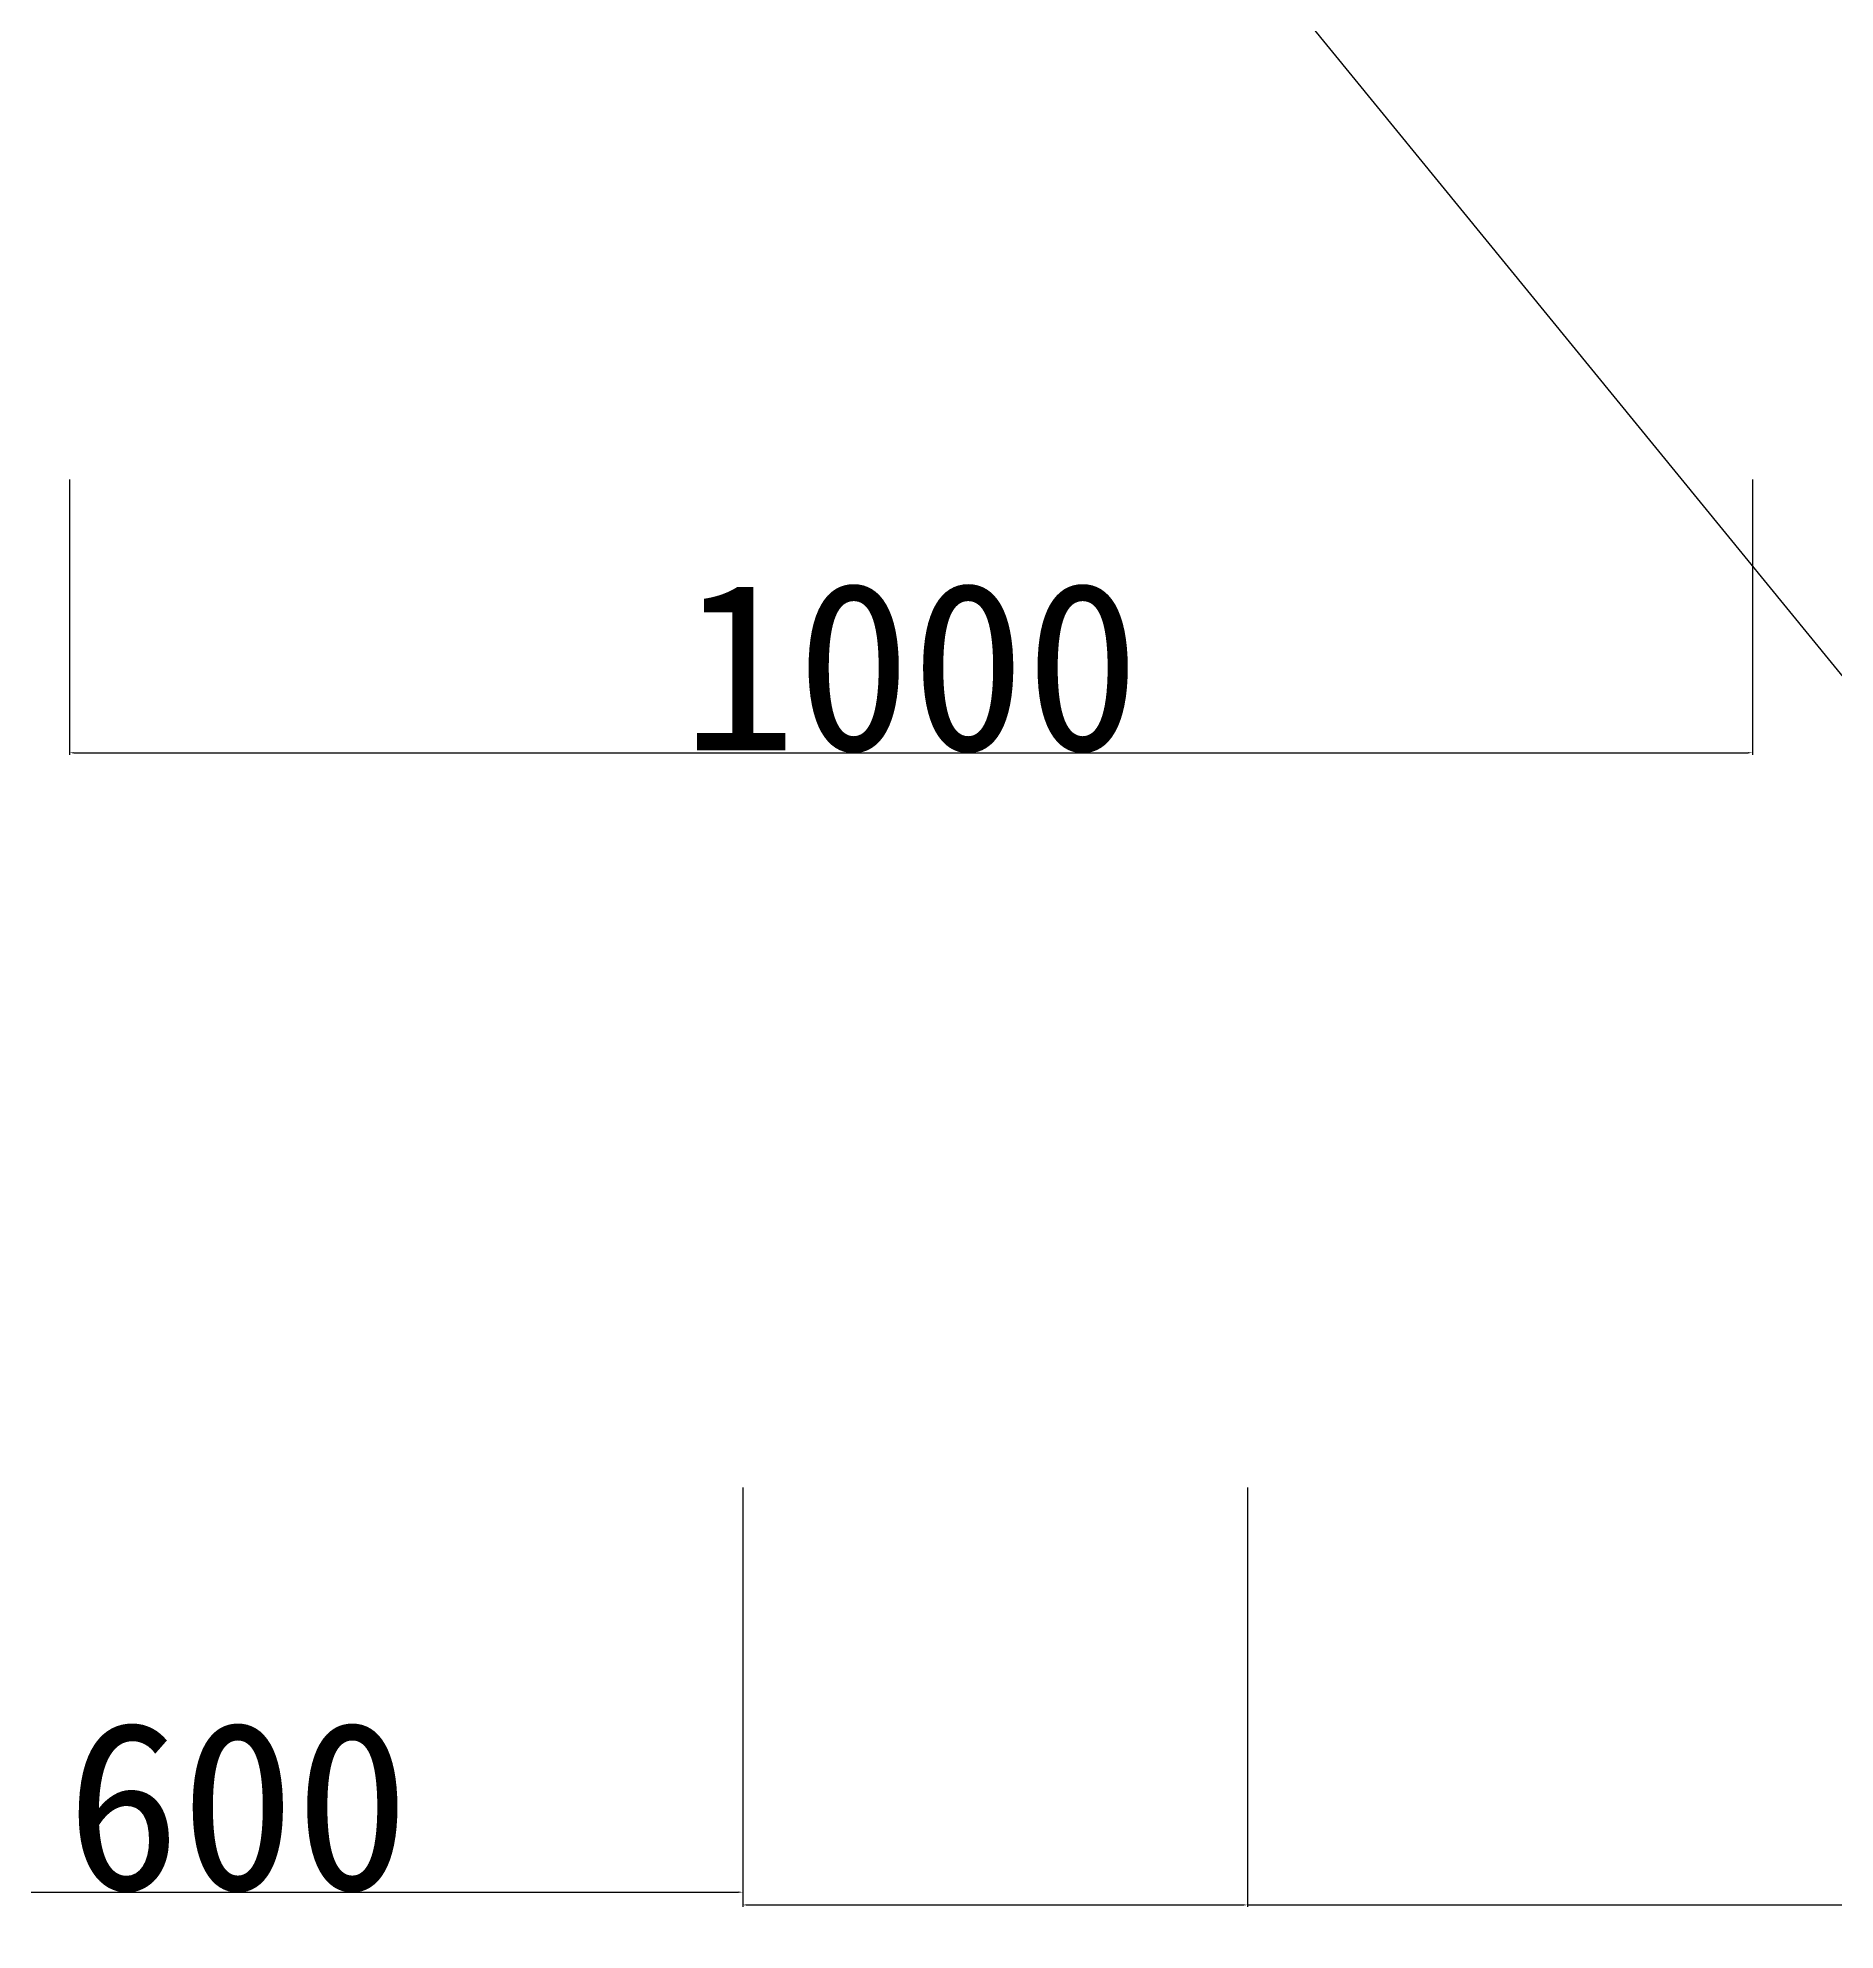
# Model space of a CAD drawing. Extents: x 537 to 24606, y 10245 to 27150.
# Drawn here: x 6162 to 7230, y 24228 to 25353 of the extents above; entities that cross this region are included whole.
import ezdxf

# ---------------------------------------------------------------- set-up
doc = ezdxf.new("R2010")
doc.units = 0
doc.layers.get('DEFPOINTS').update_dxf_attribs({"linetype": 'CONTINUOUS'})
doc.layers.add('标注', color=5, linetype='CONTINUOUS')
doc.styles.get("Standard").update_dxf_attribs({"font": '', "height": 100})
doc.styles.get('STANDARD').set_extended_font_data('KaiTi_GB2312')
doc.dimstyles.new('ISO-25', dxfattribs={"dimtxt": 2.5, "dimasz": 2.5, "dimexe": 1.25, "dimexo": 0.625, "dimtad": 1, "dimtxsty": 'STANDARD', "dimcen": 2.5, "dimazin": 3, "dimtfac": 1, "dimtmove": 0, "dimatfit": 3})

# ---------------------------------------------------------------- blocks, each defined once
blk = doc.blocks.new('*D41')
at = {"layer": 'DEFPOINTS', "color": 0}
for p in [(6180.6, 25090.9), (7180.6, 25090.9), (7180.6, 24928)]:
    blk.add_point(p, dxfattribs=at)
at = {"layer": '标注', "color": 0}
for p, q in [((6180.6, 25090.3), (6180.6, 24926.8)), ((7180.6, 25090.3), (7180.6, 24926.8)), ((6183.1, 24928), (7178.1, 24928))]:
    blk.add_line(p, q, dxfattribs=at)
for points in [[(6183.1, 24928.4), (6183.1, 24927.6), (6180.6, 24928)], [(7178.1, 24928.4), (7178.1, 24927.6), (7180.6, 24928)]]:
    blk.add_solid(points, dxfattribs=at)
at = {"layer": '标注', "color": 0, "insert": (6680.6, 24978.6), "char_height": 100, "attachment_point": 5}
blk.add_mtext('1000', dxfattribs=at)
blk = doc.blocks.new('*D44')
at = {"layer": 'DEFPOINTS', "color": 0}
for p in [(6580.6, 24491.9), (6880.6, 24492), (6880.6, 24243.3)]:
    blk.add_point(p, dxfattribs=at)
at = {"layer": '标注', "color": 0}
for p, q in [((6580.6, 24491.3), (6580.6, 24242.1)), ((6880.6, 24491.3), (6880.6, 24242.1)), ((6583.1, 24243.3), (6878.1, 24243.3)), ((6880.6, 24243.3), (7431.2, 24243.3))]:
    blk.add_line(p, q, dxfattribs=at)
for points in [[(6583.1, 24243.7), (6583.1, 24242.9), (6580.6, 24243.3)], [(6878.1, 24243.7), (6878.1, 24242.9), (6880.6, 24243.3)]]:
    blk.add_solid(points, dxfattribs=at)
at = {"layer": '标注', "color": 0, "insert": (7339, 24293.9), "char_height": 100, "attachment_point": 5}
blk.add_mtext('300', dxfattribs=at)
blk = doc.blocks.new('*D45')
at = {"layer": 'DEFPOINTS', "color": 0}
for p in [(5980.6, 24492), (6580.6, 24491.9), (6580.6, 24250.9)]:
    blk.add_point(p, dxfattribs=at)
at = {"layer": '标注', "color": 0}
for p, q in [((5980.6, 24491.3), (5980.6, 24249.6)), ((6580.6, 24491.3), (6580.6, 24249.6)), ((5983.1, 24250.9), (6578.1, 24250.9))]:
    blk.add_line(p, q, dxfattribs=at)
for points in [[(5983.1, 24251.3), (5983.1, 24250.5), (5980.6, 24250.9)], [(6578.1, 24251.3), (6578.1, 24250.5), (6580.6, 24250.9)]]:
    blk.add_solid(points, dxfattribs=at)
at = {"layer": '标注', "color": 0, "insert": (6280.6, 24301.5), "char_height": 100, "attachment_point": 5}
blk.add_mtext('600', dxfattribs=at)

msp = doc.modelspace()

# ---------------------------------------------------------------- dimensions: what is measured, and where the dimension line sits
at = {"layer": '标注'}
dim = msp.add_linear_dim(base=(7180.596, 24928.007), p1=(6180.596, 25090.946), p2=(7180.596, 25090.946), dimstyle='ISO-25', dxfattribs=at)
dim.commit()
dim.dimension.update_dxf_attribs({"geometry": '*D41', "text_midpoint": (6680.596, 24978.632)})
dim = msp.add_linear_dim(base=(6580.596, 24250.88), p1=(5980.596, 24491.955), p2=(6580.596, 24491.893), angle=180, dimstyle='ISO-25', dxfattribs=at)
dim.commit()
dim.dimension.update_dxf_attribs({"geometry": '*D45', "text_midpoint": (6280.596, 24301.505)})
dim = msp.add_linear_dim(base=(6880.596, 24243.314), p1=(6580.596, 24491.893), p2=(6880.596, 24491.955), angle=180, dimstyle='ISO-25', dxfattribs=at)
dim.commit()
dim.dimension.update_dxf_attribs({"geometry": '*D44', "text_midpoint": (7338.974, 24243.314), "dimtype": 160})

# ---------------------------------------------------------------- leaders
at = {"layer": '标注', "annotation_type": 0, "has_hookline": 1, "hookline_direction": 0, "text_width": 1031.351}
msp.add_leader([(6447.582, 25936.467), (7267.668, 24932.265), (7270.168, 24932.265)], dimstyle='ISO-25', dxfattribs=at)

doc.saveas('drawing.dxf')
